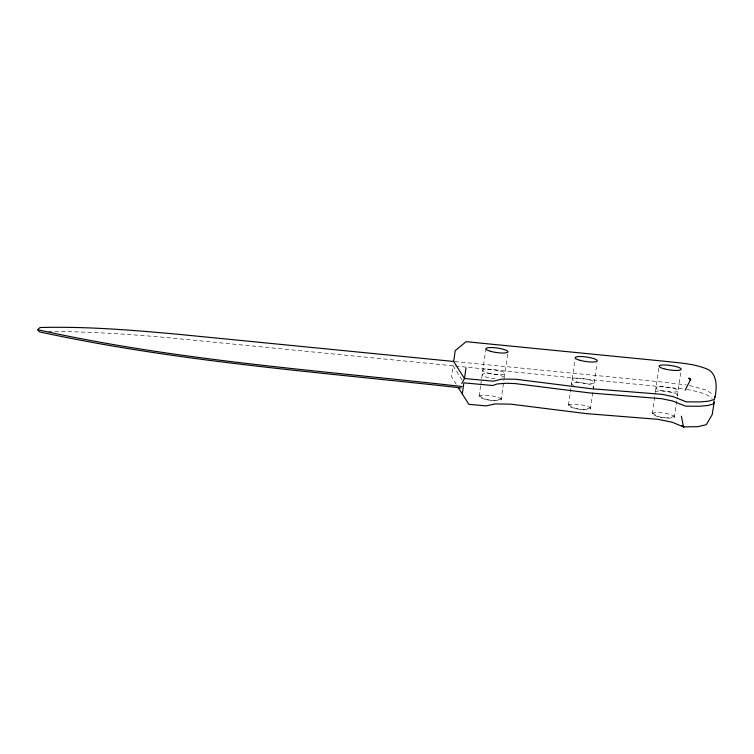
<?xml version="1.0" encoding="UTF-8"?>
<svg xmlns="http://www.w3.org/2000/svg" width="754" height="754" viewBox="0 0 754 754"><rect width="100%" height="100%" fill="white"/><g stroke="black" fill="none" stroke-linecap="round" stroke-linejoin="round"><path stroke-width="0.57" stroke-dasharray="3.77 2.83" d="M479.139 396.189L480.618 385.784M480.75 384.804L485.755 349.668M501.156 399.611A11.159 2.271 8.1 0 0 485.51 395.181A11.159 2.271 8.1 0 0 483.766 398.904A11.159 2.271 8.1 0 0 501.156 399.611L504.124 378.715M504.294 377.556L507.772 353.089M568.478 405.171L575.095 358.65M590.495 408.593A11.159 2.271 8.1 0 0 574.85 404.163A11.159 2.271 8.1 0 0 573.106 407.886A11.159 2.271 8.1 0 0 590.495 408.593L596.951 363.23M652.37 413.607L655.339 392.711M655.509 391.552L658.987 367.085M674.387 417.019A11.159 2.271 8.1 0 0 658.742 412.598A11.159 2.271 8.1 0 0 656.998 416.321A11.159 2.271 8.1 0 0 674.387 417.019L677.196 397.301M677.356 396.133L681.003 370.497M501.306 398.527C495.02 402.165 484.756 400.468 479.403 395.718L479.29 395.105M590.646 407.509C584.359 411.147 574.096 409.45 568.742 404.7L568.629 404.087M674.538 415.944C668.251 419.582 657.988 417.876 652.634 413.135L652.521 412.523M48.228 331.392C92.327 331.656 136.38 334.522 180.253 338.885L454.323 365.907M454.841 361.571L659.91 381.797L686.357 384.945M455.397 366.02L684.67 389.111M689.467 385.501L706.309 390.12L713.689 394.766M686.809 389.441C695.556 391.222 705.113 392.598 712.228 398.423M462.061 380.007L453.05 365.784L451.514 376.604L456.311 384.408M495.105 378.781A11.159 2.271 8.1 0 1 482.202 374.955A11.159 2.271 8.1 0 1 493.267 373.975A11.159 2.271 8.1 0 1 504.238 377.971M574.067 385.548A11.159 2.271 8.1 0 1 580.684 382.721A11.159 2.271 8.1 0 1 592.936 387.452M655.443 391.967A11.159 2.271 8.1 0 1 668.892 391.769A11.159 2.271 8.1 0 1 676.828 395.878M487.461 372.938A11.159 2.271 8.1 0 0 504.85 373.645A11.159 2.271 8.1 0 0 489.205 369.215A11.159 2.271 8.1 0 0 487.461 372.938M576.801 381.92A11.159 2.271 8.1 0 0 594.19 382.627A11.159 2.271 8.1 0 0 578.544 378.197A11.159 2.271 8.1 0 0 576.801 381.92M660.692 390.355A11.159 2.271 8.1 0 0 678.082 391.053A11.159 2.271 8.1 0 0 662.436 386.632A11.159 2.271 8.1 0 0 660.692 390.355"/><path stroke-width="1.13" d="M462.325 393.673L463.861 382.853L492.73 385.53L497.075 383.984L506.094 383.268L515.152 383.588L590.043 392.985L661.512 398.687L672.577 400.968L685.612 406.161L699.307 406.265L707.893 405.511L713.727 403.833L714.123 400.874M466.019 367.707L464.483 378.527L461.75 383.588M714.142 402.372L712.191 414.653L706.272 424.681L698.006 426.66L683.473 426.896L681.399 416.161M714.764 398.046C717.177 388.159 717.704 372.306 705.763 368.527C692.379 363.315 677.799 362.881 663.709 361.166L466.095 341.685L455.209 350.638L453.672 361.458L464.483 378.527L493.342 381.204L501.994 379.045L515.774 379.253L590.655 388.659L662.135 394.351L673.199 396.642L686.225 401.835L699.919 401.939L708.506 401.185L714.349 399.497L714.745 396.547M685.094 390.195L690.749 379.328L688.675 378.14L690.372 379.328L690.136 379.818L690.372 379.328M461.128 387.914C320.271 372.108 178.132 362.014 39.387 331.854L37.7 329.724L40 327.528C87.021 326.275 134.071 330.233 180.875 334.55L453.767 361.468M462.004 386.5C320.299 370.45 177.162 360.742 37.7 329.724M683.595 426.934L672.276 422.268L658.148 419.337L586.207 413.616L510.92 404.163L495.124 403.927L486.123 405.897L468.847 404.332L458.112 387.339M681.899 425.746L683.972 426.934M663.774 368.715A11.159 2.271 8.1 0 0 681.164 369.422A11.159 2.271 8.1 0 0 665.518 364.993A11.159 2.271 8.1 0 0 663.774 368.715M490.543 351.298A11.159 2.271 8.1 0 0 507.932 352.005A11.159 2.271 8.1 0 0 492.287 347.575A11.159 2.271 8.1 0 0 490.543 351.298M579.883 360.28A11.159 2.271 8.1 0 0 597.272 360.987A11.159 2.271 8.1 0 0 581.626 356.557A11.159 2.271 8.1 0 0 579.883 360.28"/></g></svg>
